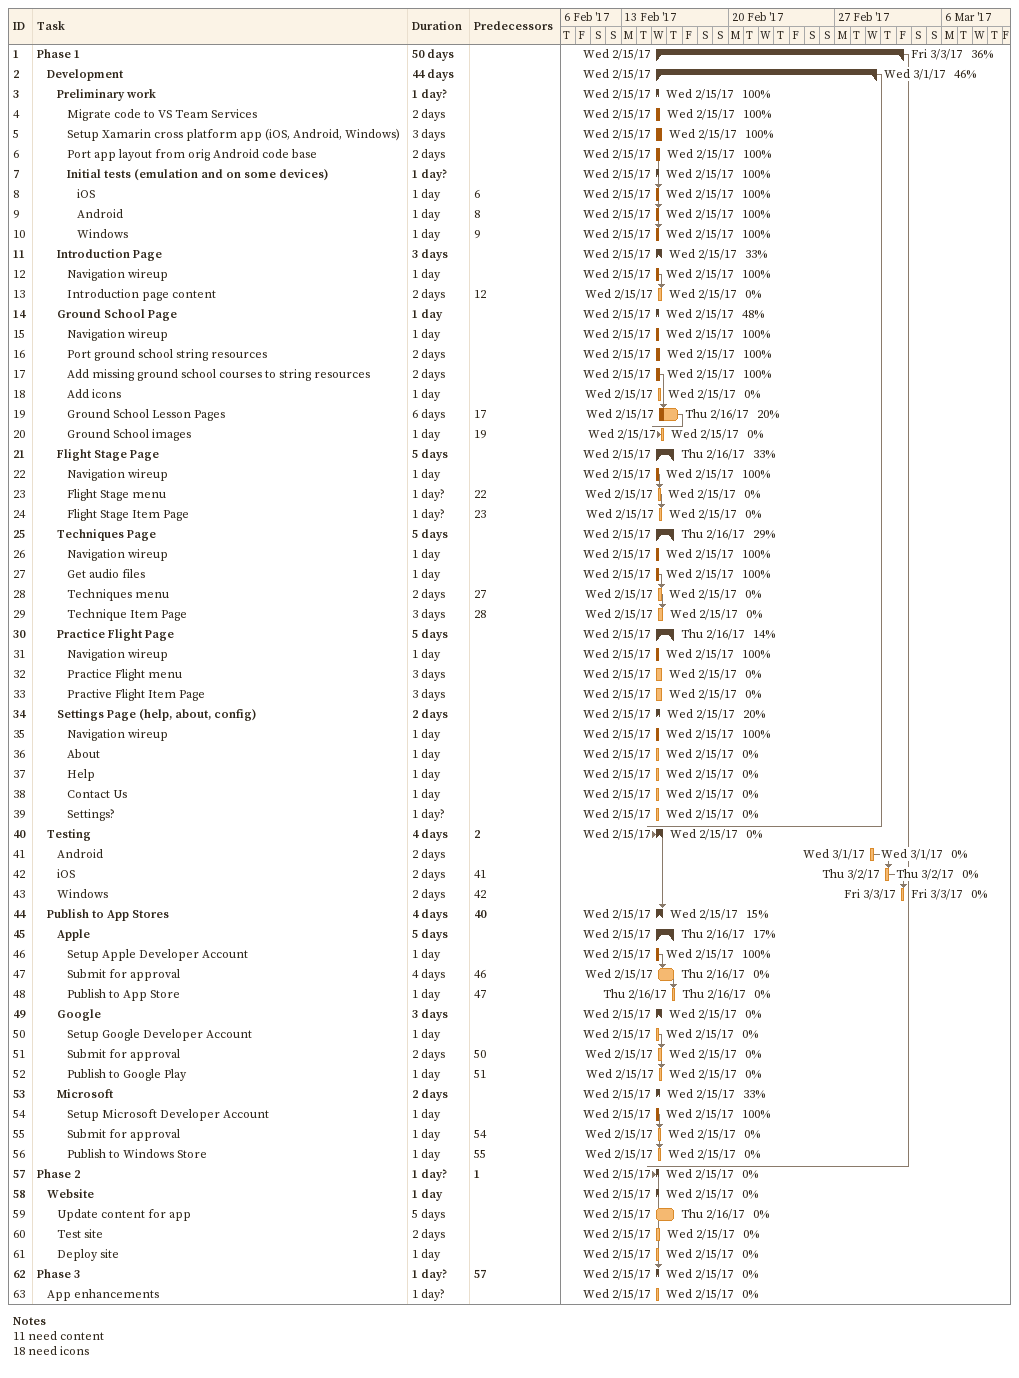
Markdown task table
| ID | Level | Task | Duration | Start | Finish | Predecessors | % complete |
|---|---|---|---|---|---|---|---|
| 1 | 1 | **Phase 1** | 50d | 2017-02-15 | 2017-03-03 |  | 36 |
| 2 | 2 | **Development** | 44d | 2017-02-15 | 2017-03-01 |  | 46 |
| 3 | 3 | **Preliminary work** | 1d? | 2017-02-15 | 2017-02-15 |  | 100 |
| 4 | 4 | Migrate code to VS Team Services | 2d | 2017-02-15 | 2017-02-15 |  | 100 |
| 5 | 4 | Setup Xamarin cross platform app (iOS, Android, Windows) | 3d | 2017-02-15 | 2017-02-15 |  | 100 |
| 6 | 4 | Port app layout from orig Android code base | 2d | 2017-02-15 | 2017-02-15 |  | 100 |
| 7 | 4 | **Initial tests (emulation and on some devices)** | 1d? | 2017-02-15 | 2017-02-15 |  | 100 |
| 8 | 5 | iOS | 1d | 2017-02-15 | 2017-02-15 | 6 | 100 |
| 9 | 5 | Android | 1d | 2017-02-15 | 2017-02-15 | 8 | 100 |
| 10 | 5 | Windows | 1d | 2017-02-15 | 2017-02-15 | 9 | 100 |
| 11 | 3 | **Introduction Page** | 3d | 2017-02-15 | 2017-02-15 |  | 33 |
| 12 | 4 | Navigation wireup | 1d | 2017-02-15 | 2017-02-15 |  | 100 |
| 13 | 4 | Introduction page content | 2d | 2017-02-15 | 2017-02-15 | 12 | 0 |
| 14 | 3 | **Ground School Page** | 1d | 2017-02-15 | 2017-02-15 |  | 48 |
| 15 | 4 | Navigation wireup | 1d | 2017-02-15 | 2017-02-15 |  | 100 |
| 16 | 4 | Port ground school string resources | 2d | 2017-02-15 | 2017-02-15 |  | 100 |
| 17 | 4 | Add missing ground school courses to string resources | 2d | 2017-02-15 | 2017-02-15 |  | 100 |
| 18 | 4 | Add icons | 1d | 2017-02-15 | 2017-02-15 |  | 0 |
| 19 | 4 | Ground School Lesson Pages | 6d | 2017-02-15 | 2017-02-16 | 17 | 20 |
| 20 | 4 | Ground School images | 1d | 2017-02-15 | 2017-02-15 | 19 | 0 |
| 21 | 3 | **Flight Stage Page** | 5d | 2017-02-15 | 2017-02-16 |  | 33 |
| 22 | 4 | Navigation wireup | 1d | 2017-02-15 | 2017-02-15 |  | 100 |
| 23 | 4 | Flight Stage menu | 1d? | 2017-02-15 | 2017-02-15 | 22 | 0 |
| 24 | 4 | Flight Stage Item Page | 1d? | 2017-02-15 | 2017-02-15 | 23 | 0 |
| 25 | 3 | **Techniques Page** | 5d | 2017-02-15 | 2017-02-16 |  | 29 |
| 26 | 4 | Navigation wireup | 1d | 2017-02-15 | 2017-02-15 |  | 100 |
| 27 | 4 | Get audio files | 1d | 2017-02-15 | 2017-02-15 |  | 100 |
| 28 | 4 | Techniques menu | 2d | 2017-02-15 | 2017-02-15 | 27 | 0 |
| 29 | 4 | Technique Item Page | 3d | 2017-02-15 | 2017-02-15 | 28 | 0 |
| 30 | 3 | **Practice Flight Page** | 5d | 2017-02-15 | 2017-02-16 |  | 14 |
| 31 | 4 | Navigation wireup | 1d | 2017-02-15 | 2017-02-15 |  | 100 |
| 32 | 4 | Practice Flight menu | 3d | 2017-02-15 | 2017-02-15 |  | 0 |
| 33 | 4 | Practive Flight Item Page | 3d | 2017-02-15 | 2017-02-15 |  | 0 |
| 34 | 3 | **Settings Page (help, about, config)** | 2d | 2017-02-15 | 2017-02-15 |  | 20 |
| 35 | 4 | Navigation wireup | 1d | 2017-02-15 | 2017-02-15 |  | 100 |
| 36 | 4 | About | 1d | 2017-02-15 | 2017-02-15 |  | 0 |
| 37 | 4 | Help | 1d | 2017-02-15 | 2017-02-15 |  | 0 |
| 38 | 4 | Contact Us | 1d | 2017-02-15 | 2017-02-15 |  | 0 |
| 39 | 4 | Settings? | 1d? | 2017-02-15 | 2017-02-15 |  | 0 |
| 40 | 2 | **Testing** | 4d | 2017-02-15 | 2017-02-15 | 2 | 0 |
| 41 | 3 | Android | 2d | 2017-03-01 | 2017-03-01 |  | 0 |
| 42 | 3 | iOS | 2d | 2017-03-02 | 2017-03-02 | 41 | 0 |
| 43 | 3 | Windows | 2d | 2017-03-03 | 2017-03-03 | 42 | 0 |
| 44 | 2 | **Publish to App Stores** | 4d | 2017-02-15 | 2017-02-15 | 40 | 15 |
| 45 | 3 | **Apple** | 5d | 2017-02-15 | 2017-02-16 |  | 17 |
| 46 | 4 | Setup Apple Developer Account | 1d | 2017-02-15 | 2017-02-15 |  | 100 |
| 47 | 4 | Submit for approval | 4d | 2017-02-15 | 2017-02-16 | 46 | 0 |
| 48 | 4 | Publish to App Store | 1d | 2017-02-16 | 2017-02-16 | 47 | 0 |
| 49 | 3 | **Google** | 3d | 2017-02-15 | 2017-02-15 |  | 0 |
| 50 | 4 | Setup Google Developer Account | 1d | 2017-02-15 | 2017-02-15 |  | 0 |
| 51 | 4 | Submit for approval | 2d | 2017-02-15 | 2017-02-15 | 50 | 0 |
| 52 | 4 | Publish to Google Play | 1d | 2017-02-15 | 2017-02-15 | 51 | 0 |
| 53 | 3 | **Microsoft** | 2d | 2017-02-15 | 2017-02-15 |  | 33 |
| 54 | 4 | Setup Microsoft Developer Account | 1d | 2017-02-15 | 2017-02-15 |  | 100 |
| 55 | 4 | Submit for approval | 1d | 2017-02-15 | 2017-02-15 | 54 | 0 |
| 56 | 4 | Publish to Windows Store | 1d | 2017-02-15 | 2017-02-15 | 55 | 0 |
| 57 | 1 | **Phase 2** | 1d? | 2017-02-15 | 2017-02-15 | 1 | 0 |
| 58 | 2 | **Website** | 1d | 2017-02-15 | 2017-02-15 |  | 0 |
| 59 | 3 | Update content for app | 5d | 2017-02-15 | 2017-02-16 |  | 0 |
| 60 | 3 | Test site | 2d | 2017-02-15 | 2017-02-15 |  | 0 |
| 61 | 3 | Deploy site | 1d | 2017-02-15 | 2017-02-15 |  | 0 |
| 62 | 1 | **Phase 3** | 1d? | 2017-02-15 | 2017-02-15 | 57 | 0 |
| 63 | 2 | App enhancements | 1d? | 2017-02-15 | 2017-02-15 |  | 0 |

Notes
- 11: need content
- 18: need icons
